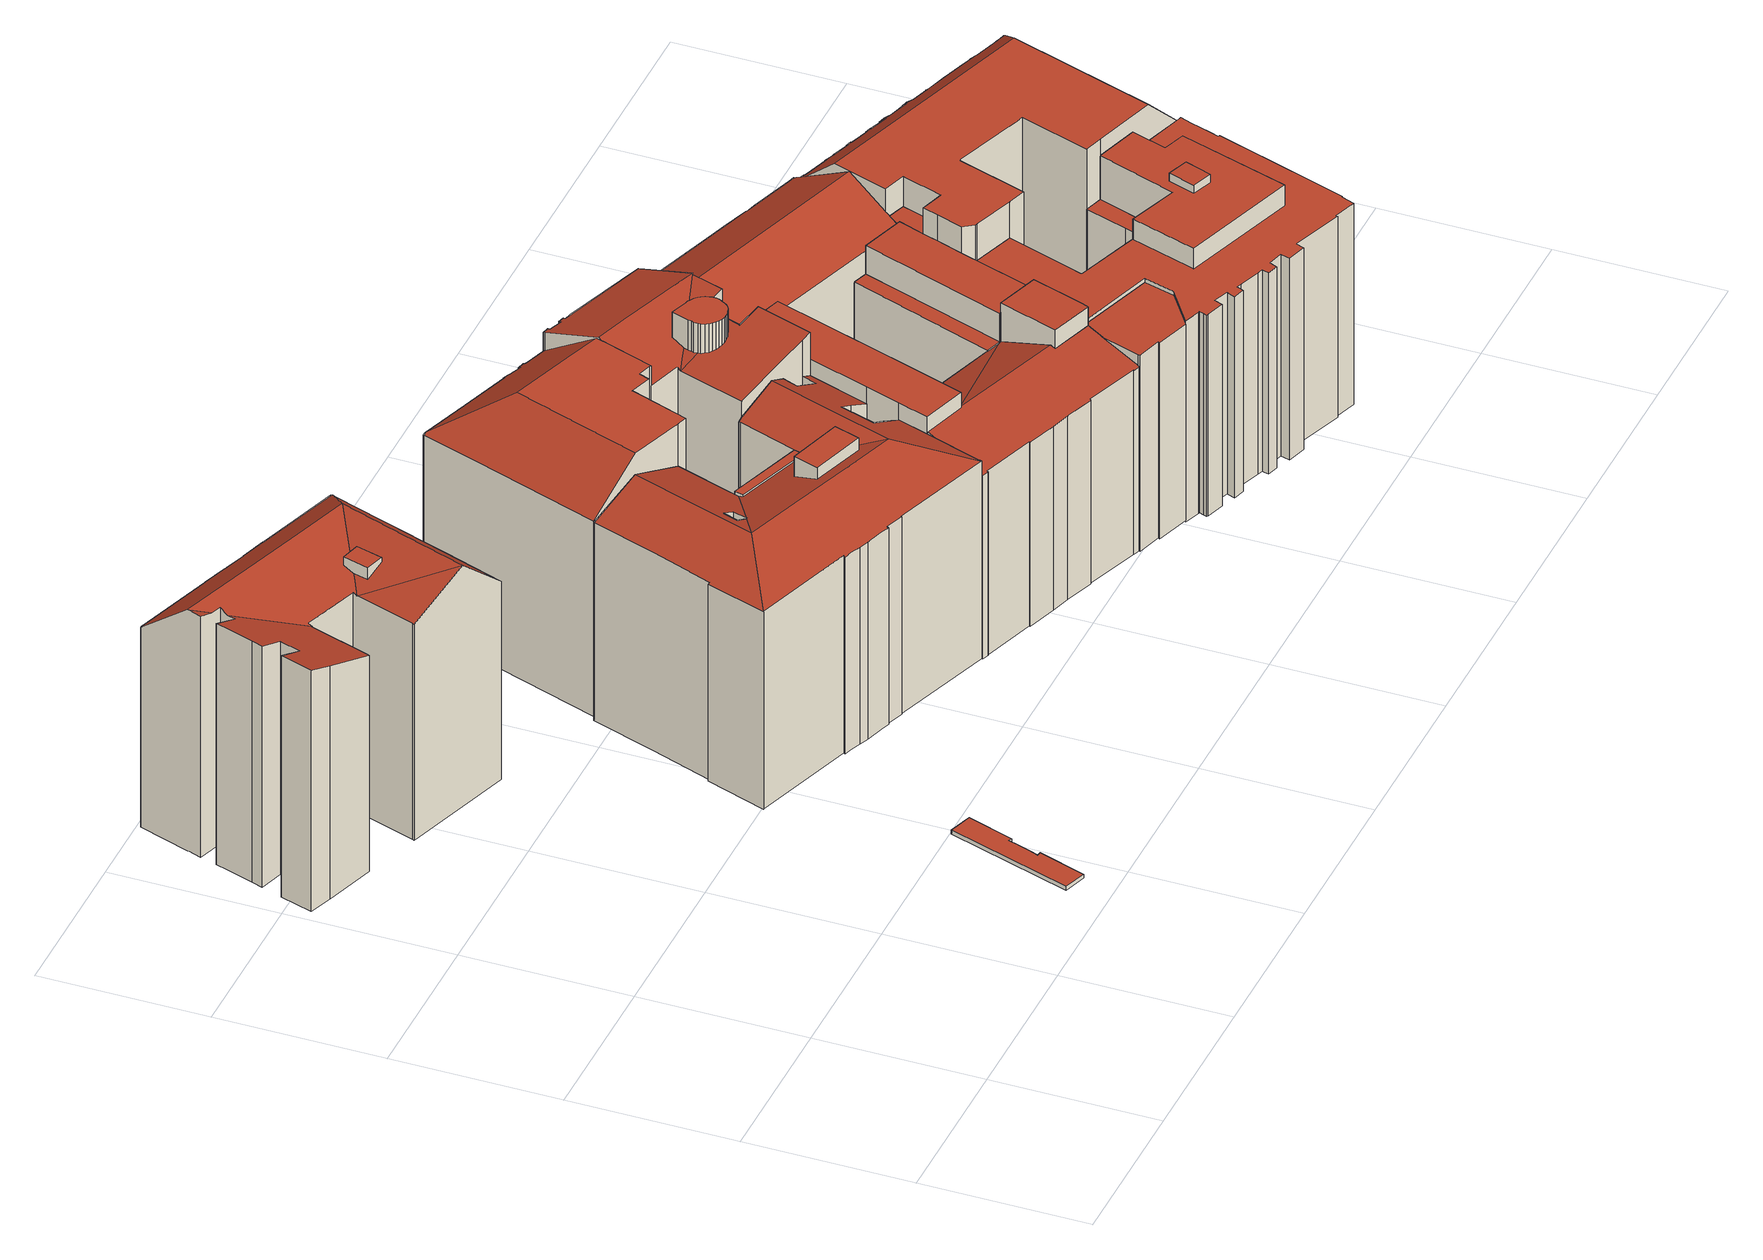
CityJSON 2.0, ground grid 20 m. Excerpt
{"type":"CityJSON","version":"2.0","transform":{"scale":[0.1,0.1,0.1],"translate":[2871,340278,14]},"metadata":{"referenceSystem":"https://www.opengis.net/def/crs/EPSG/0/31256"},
"CityObjects":{
"building1":{"type":"Building","attributes":{"Blattnummer":"105080","HoeheDach":"21","HoeheGrund":"15","NiedrigsteTraufeDesGebaeudes":"21","roofType":"FLACHDACH","measuredHeight":6.04},"geometry":[{"type":"Solid","lod":"2","boundaries":[[[[0,1,2,3]],[[4,5,0,3]],[[4,6,7,5]],[[8,9,7,6]],[[10,11,9,8]],[[12,13,11,10]],[[14,13,12,15]],[[16,17,14,15]],[[16,18,19,17]],[[19,18,2,1]],[[12,10,8,6,4,3,2,18,16,15]],[[5,7,9,11,13,14,17,19,1,0]]]],"semantics":{"surfaces":[{"type":"WallSurface"},{"type":"GroundSurface"},{"type":"RoofSurface","Dachneigung":"90.0","Dachorientierung":"-1.0","Flaeche":"44.06"}],"values":[[0,0,0,0,0,0,0,0,0,0,1,2]]}}]},
"building2":{"type":"Building","children":["building2-1","building2-2"]},
"building2-1":{"type":"BuildingPart","attributes":{"Blattnummer":"105080","HoeheDach":"46","HoeheGrund":"16","NiedrigsteTraufeDesGebaeudes":"46","roofType":"FLACHDACH","measuredHeight":30.21},"parents":["building2"],"geometry":[{"type":"Solid","lod":"2","boundaries":[[[[20,21,22,23]],[[24,25,26,27]],[[25,20,23,26]],[[24,21,20,25]],[[27,22,21,24]],[[26,23,22,27]]]],"semantics":{"surfaces":[{"type":"GroundSurface"},{"type":"RoofSurface","Dachneigung":"90.0","Dachorientierung":"-1.0","Flaeche":"8.15"},{"type":"WallSurface"}],"values":[[0,1,2,2,2,2]]}}]},
"building2-2":{"type":"BuildingPart","attributes":{"Blattnummer":"105080","HoeheDach":"47","HoeheGrund":"15","NiedrigsteTraufeDesGebaeudes":"41","roofType":"SATTELDACH","measuredHeight":31.42},"parents":["building2"],"geometry":[{"type":"Solid","lod":"2","boundaries":[[[[28,29,30]],[[31,32,33,34]],[[35,36,37,38]],[[36,39,40,37]],[[39,41,42,40]],[[41,43,44,42]],[[45,46,47,48]],[[46,49,50,47]],[[49,35,38,50]],[[51,52,53,54]],[[55,56,57,58]],[[56,59,60,57]],[[59,61,62,60]],[[61,63,64,62]],[[63,65,66,64]],[[65,67,68,66]],[[67,69,70,68]],[[69,71,72,70]],[[71,73,74,72]],[[73,75,76,74]],[[75,77,78,76]],[[33,32,79,80]],[[81,82,83,84]],[[82,85,86,83]],[[87,88,89,80,79,90,91,92,93,94,95,96,48,47,50,38,37,40,42,44,97,98,99,54,53,100,101,102,103,104,105,58,57,60,62,64,66,68,70,72,74,76,78,106,107,108,109,110],[111,112,84,83,86,113]],[[31,114,115,92,91,90,79,32]],[[116,117,118,119,120,115,114,121,122,123,124,125,126,127,28,30]],[[128,129,130,131,124,132,34,133]],[[96,95,94,119,118,134,45,48]],[[28,127,55,58,105,104,103,29]],[[92,115,120,119,94,93]],[[88,133,34,33,80,89]],[[87,110,109,130,129,128,133,88]],[[130,109,108,107,135,131]],[[86,85,123,122,111,113]],[[112,111,122,121,81,84]],[[135,107,106,78,77,136]],[[101,116,30,29,103,102]],[[117,116,101,100,53,52]],[[137,51,54,99,98,138]],[[139,138,98,97,44,43]],[[132,124,123,85,82,81,121,114,31,34]],[[125,124,131,135,136,77,75,73,71,69,67,65,63,61,59,56,55,127,126]],[[46,45,134,118,117,52,51,137,138,139,43,41,39,36,35,49]]]],"semantics":{"surfaces":[{"type":"RoofSurface","Dachneigung":"71.12","Dachorientierung":"108.43","Flaeche":"1.69"},{"type":"RoofSurface","Dachneigung":"67.41","Dachorientierung":"288.41","Flaeche":"33.45"},{"type":"WallSurface"},{"type":"GroundSurface"},{"type":"RoofSurface","Dachneigung":"69.78","Dachorientierung":"198.57","Flaeche":"148.25"},{"type":"RoofSurface","Dachneigung":"48.39","Dachorientierung":"109.29","Flaeche":"170.1"},{"type":"RoofSurface","Dachneigung":"67.71","Dachorientierung":"289.3","Flaeche":"66.22"},{"type":"RoofSurface","Dachneigung":"50.72","Dachorientierung":"18.57","Flaeche":"242.61"},{"type":"RoofSurface","Dachneigung":"71.12","Dachorientierung":"108.42","Flaeche":"109.3"}],"values":[[0,1,2,2,2,2,2,2,2,2,2,2,2,2,2,2,2,2,2,2,2,2,2,2,3,2,4,5,2,2,2,2,2,2,2,2,2,2,2,2,2,6,7,8]]}}]},
"building3":{"type":"Building","children":["building3-1","building3-2","building3-3","building3-4"]},
"building3-1":{"type":"BuildingPart","attributes":{"Blattnummer":"105080","HoeheDach":"44","HoeheGrund":"15","NiedrigsteTraufeDesGebaeudes":"44","roofType":"FLACHDACH","measuredHeight":29.08},"parents":["building3"],"geometry":[{"type":"Solid","lod":"2","boundaries":[[[[140,141,142,143]],[[144,145,146,147]],[[145,140,143,146]],[[144,141,140,145]],[[147,142,141,144]],[[146,143,142,147]]]],"semantics":{"surfaces":[{"type":"GroundSurface"},{"type":"RoofSurface","Dachneigung":"90.0","Dachorientierung":"-1.0","Flaeche":"22.28"},{"type":"WallSurface"}],"values":[[0,1,2,2,2,2]]}}]},
"building3-2":{"type":"BuildingPart","attributes":{"Blattnummer":"105080","HoeheDach":"40","HoeheGrund":"15","NiedrigsteTraufeDesGebaeudes":"40","roofType":"FLACHDACH","measuredHeight":25.13},"parents":["building3"],"geometry":[{"type":"Solid","lod":"2","boundaries":[[[[148,149,150,151]],[[152,153,154,155]],[[153,148,151,154]],[[152,149,148,153]],[[155,150,149,152]],[[154,151,150,155]]]],"semantics":{"surfaces":[{"type":"GroundSurface"},{"type":"RoofSurface","Dachneigung":"90.0","Dachorientierung":"-1.0","Flaeche":"6.96"},{"type":"WallSurface"}],"values":[[0,1,2,2,2,2]]}}]},
"building3-3":{"type":"BuildingPart","attributes":{"Blattnummer":"105080","HoeheDach":"41","HoeheGrund":"15","NiedrigsteTraufeDesGebaeudes":"41","roofType":"FLACHDACH","measuredHeight":25.76},"parents":["building3"],"geometry":[{"type":"Solid","lod":"2","boundaries":[[[[156,157,158,159]],[[160,161,162,163]],[[161,156,159,162]],[[160,157,156,161]],[[163,158,157,160]],[[162,159,158,163]]]],"semantics":{"surfaces":[{"type":"GroundSurface"},{"type":"RoofSurface","Dachneigung":"90.0","Dachorientierung":"-1.0","Flaeche":"10.73"},{"type":"WallSurface"}],"values":[[0,1,2,2,2,2]]}}]},
"building3-4":{"type":"BuildingPart","attributes":{"Blattnummer":"105080","HoeheDach":"43","HoeheGrund":"15","NiedrigsteTraufeDesGebaeudes":"40","roofType":"SATTELDACH","measuredHeight":28.45},"parents":["building3"],"geometry":[{"type":"Solid","lod":"2","boundaries":[[[[164,165,166,167]],[[165,168,169,166]],[[170,171,172,173]],[[174,175,176,177]],[[175,178,179,176]],[[180,181,182,183]],[[184,185,186,187]],[[185,188,189,186]],[[188,190,191,189]],[[192,193,194,195]],[[196,197,198,199]],[[161,200,201,202]],[[200,203,204,201]],[[203,205,206,204]],[[207,208,209,210]],[[208,211,212,209]],[[211,213,214,212]],[[213,215,216,214]],[[215,217,216]],[[217,218,219,216]],[[220,221,222,223]],[[221,224,225,222]],[[224,226,227,225]],[[226,228,229,227]],[[228,230,231,229]],[[230,232,233,231]],[[232,234,235,233]],[[236,237,160,238,239,240,241,242]],[[233,235,243,210,209,212,214,216,219,244,245,187,186,189,191,246,195,194,247,173,172,248,167,166,169,249,250,251,183,182,252,253,241,240,239,238,254,202,201,204,206,255,223,222,225,227,229,231],[256,199,198,257,258,259,260,261],[179,262,263,264,177,176]],[[170,265,193,192,266,190,188,185,184,267,268,269,270,271,272,273,171]],[[270,269,274,275,276,197,196,277,278,237,236,242,279,280,281,282,272,271]],[[253,252,182,181,283,279,242,241]],[[244,219,218,268,267,184,187,245]],[[261,260,284,278,277,196,199,256]],[[243,235,234,285,207,210]],[[220,223,255,206,205,286]],[[287,161,202,254,238,160]],[[274,284,260,259,258,275]],[[275,258,257,198,197,276]],[[191,190,266,192,195,246]],[[281,263,262,179,178,282]],[[280,174,177,264,263,281]],[[180,183,251,250,288,289]],[[194,193,265,170,173,247]],[[172,171,273,164,167,248]],[[290,288,250,249,169,168]],[[218,217,215,213,211,208,207,285,234,232,230,228,226,224,221,220,286,291,269,268]],[[284,274,269,291,286,205,203,200,161,287,160,237,278]],[[178,175,174,280,279,283,181,180,289,292,272,282]],[[272,292,289,288,290,168,165,164,273]]]],"semantics":{"surfaces":[{"type":"WallSurface"},{"type":"GroundSurface"},{"type":"RoofSurface","Dachneigung":"70.22","Dachorientierung":"198.66","Flaeche":"234.69"},{"type":"RoofSurface","Dachneigung":"70.22","Dachorientierung":"18.75","Flaeche":"100.83"},{"type":"RoofSurface","Dachneigung":"65.58","Dachorientierung":"108.6","Flaeche":"110.21"},{"type":"RoofSurface","Dachneigung":"65.55","Dachorientierung":"288.72","Flaeche":"75.02"},{"type":"RoofSurface","Dachneigung":"68.17","Dachorientierung":"108.87","Flaeche":"89.35"},{"type":"RoofSurface","Dachneigung":"68.18","Dachorientierung":"288.95","Flaeche":"146.65"}],"values":[[0,0,0,0,0,0,0,0,0,0,0,0,0,0,0,0,0,0,0,0,0,0,0,0,0,0,0,0,1,2,3,0,0,0,0,0,0,0,0,0,0,0,0,0,0,0,4,5,6,7]]}}]},
"building4":{"type":"Building","children":["building4-1","building4-2","building4-3"]},
"building4-1":{"type":"BuildingPart","attributes":{"Blattnummer":"105080","HoeheDach":"48","HoeheGrund":"15","NiedrigsteTraufeDesGebaeudes":"48","roofType":"FLACHDACH","measuredHeight":32.48},"parents":["building4"],"geometry":[{"type":"Solid","lod":"2","boundaries":[[[[293,294,295,296,297,298,299,300,301,302,303,304,305,306,307,308,309,310,311,312,313,314,315,316,317,318,319,320,321,322,323,324]],[[325,326,327,328,329,330,331,332,333,334,335,336,337,338,339,340,341,342,343,344,345,346,347,348,349,350,351,352,353,354,355,356]],[[354,293,324,355]],[[353,294,293,354]],[[352,295,294,353]],[[351,296,295,352]],[[350,297,296,351]],[[349,298,297,350]],[[348,299,298,349]],[[347,300,299,348]],[[346,301,300,347]],[[345,302,301,346]],[[344,303,302,345]],[[343,304,303,344]],[[342,305,304,343]],[[341,306,305,342]],[[340,307,306,341]],[[339,308,307,340]],[[338,309,308,339]],[[337,310,309,338]],[[336,311,310,337]],[[335,312,311,336]],[[334,313,312,335]],[[333,314,313,334]],[[332,315,314,333]],[[331,316,315,332]],[[330,317,316,331]],[[329,318,317,330]],[[328,319,318,329]],[[327,320,319,328]],[[326,321,320,327]],[[325,322,321,326]],[[356,323,322,325]],[[355,324,323,356]]]],"semantics":{"surfaces":[{"type":"GroundSurface"},{"type":"RoofSurface","Dachneigung":"90.0","Dachorientierung":"-1.0","Flaeche":"19.9"},{"type":"WallSurface"}],"values":[[0,1,2,2,2,2,2,2,2,2,2,2,2,2,2,2,2,2,2,2,2,2,2,2,2,2,2,2,2,2,2,2,2,2]]}}]},
"building4-2":{"type":"BuildingPart","attributes":{"Blattnummer":"105080","HoeheDach":"46","HoeheGrund":"15","NiedrigsteTraufeDesGebaeudes":"43","roofType":"SATTELDACH","measuredHeight":31.11},"parents":["building4"],"geometry":[{"type":"Solid","lod":"2","boundaries":[[[[357,358,359,360,361,362]],[[363,364,365,366]],[[364,367,368,365]],[[367,369,370,368]],[[369,371,372,370]],[[371,373,374,372]],[[373,375,376,374]],[[375,377,378,376]],[[377,379,380,378]],[[379,381,382,380]],[[381,383,384,382]],[[383,385,386,384]],[[385,387,388,386]],[[387,389,390,388]],[[391,392,393,394]],[[392,395,396,393]],[[395,397,398,396]],[[399,400,401,402]],[[400,403,404,401]],[[403,405,406,404]],[[405,407,408,406]],[[407,409,410,408]],[[409,411,412,410]],[[411,413,414,412]],[[359,358,415,416]],[[358,357,417,415]],[[357,362,418,417]],[[419,420,421,422]],[[423,424,425,426]],[[427,428,429,430]],[[428,431,432,429]],[[431,433,434,432]],[[433,435,436,434]],[[435,437,438,436]],[[437,439,440,438]],[[439,441,442,440]],[[441,443,444,442]],[[443,445,446,444]],[[445,447,448,446]],[[447,449,450,448]],[[451,426,425,452,394,393,396,398,453,454,455,456,457,458,459,402,401,404,406,408,410,412,414,460,461,462],[440,442,444,446,448,450,463,422,421,464,416,415,417,418,366,365,368,370,372,374,376,378,380,382,384,386,388,390,465,430,429,432,434,436,438]],[[361,466,456,455,454,467]],[[451,462,461,468,469,470,423,426]],[[450,449,471,419,422,463]],[[464,421,420,360,359,416]],[[468,461,460,414,413,472]],[[398,397,473,467,454,453]],[[452,425,424,474,391,394]],[[475,427,430,465,390,389]],[[366,418,362,363]],[[456,466,476,477,458,457]],[[478,399,402,459,458,477]],[[469,468,472,413,411,409,407,405,403,400,399,478,479]],[[397,395,392,391,474,424,423,470,471,449,447,445,443,441,439,437,435,433,431,428,427,475,389,387,385,383,381,379,377,375,373,371,369,367,364,363,362,361,467,473]],[[466,361,360,420,419,471,470,469,479,478,477,476]]]],"semantics":{"surfaces":[{"type":"RoofSurface","Dachneigung":"75.02","Dachorientierung":"289.21","Flaeche":"2.67"},{"type":"WallSurface"},{"type":"GroundSurface"},{"type":"RoofSurface","Dachneigung":"69.16","Dachorientierung":"18.87","Flaeche":"121.46"},{"type":"RoofSurface","Dachneigung":"75.06","Dachorientierung":"288.68","Flaeche":"104.26"},{"type":"RoofSurface","Dachneigung":"69.16","Dachorientierung":"198.85","Flaeche":"76.84"}],"values":[[0,1,1,1,1,1,1,1,1,1,1,1,1,1,1,1,1,1,1,1,1,1,1,1,1,1,1,1,1,1,1,1,1,1,1,1,1,1,1,1,2,1,1,1,1,1,1,1,1,1,1,1,3,4,5]]}}]},
"building4-3":{"type":"BuildingPart","attributes":{"Blattnummer":"105080","HoeheDach":"46","HoeheGrund":"15","NiedrigsteTraufeDesGebaeudes":"41","roofType":"FLACHDACH","measuredHeight":30.57},"parents":["building4"],"geometry":[{"type":"Solid","lod":"2","boundaries":[[[[480,481,482,483]],[[481,484,485,482]],[[484,486,487,485]],[[486,488,489,487]],[[488,490,491,489]],[[490,492,493,491]],[[492,494,495,493]],[[494,496,497,495]],[[496,498,499,497]],[[498,500,501,499]],[[502,503,504,505]],[[503,506,507,504]],[[506,508,509,507]],[[508,510,511,509]],[[505,504,507,509,511,512,513,514,515,516,517,518,519,520,483,482,485,487,489,491,493,495,497,499,501,521]],[[522,523,510,508,506,503,502,524,525,526,527,528,529]],[[530,480,483,520,519,518,531,532]],[[521,501,500,524,502,505]],[[512,511,510,523,522,513]],[[522,529,514,513]],[[514,529,528,533,516,515]],[[534,531,518,517,516,533]],[[525,524,500,498,496,494,492,490,488,486,484,481,480,530,532,526]],[[527,526,532,531,534,533,528]]]],"semantics":{"surfaces":[{"type":"WallSurface"},{"type":"GroundSurface"},{"type":"RoofSurface","Dachneigung":"90.0","Dachorientierung":"-1.0","Flaeche":"174.92"},{"type":"RoofSurface","Dachneigung":"55.43","Dachorientierung":"18.52","Flaeche":"142.02"},{"type":"RoofSurface","Dachneigung":"52.61","Dachorientierung":"289.16","Flaeche":"171.65"}],"values":[[0,0,0,0,0,0,0,0,0,0,0,0,0,0,1,2,0,0,0,0,0,0,3,4]]}}]},
"building5":{"type":"Building","children":["building5-1","building5-2","building5-3","building5-4","building5-5","building5-6","building5-7","building5-8","building5-9","building5-10","building5-11","building5-12","building5-13","building5-14"]},
"building5-1":{"type":"BuildingPart","attributes":{"Blattnummer":"105080","HoeheDach":"44","HoeheGrund":"15","NiedrigsteTraufeDesGebaeudes":"44","roofType":"FLACHDACH","measuredHeight":29.44},"parents":["building5"],"geometry":[{"type":"Solid","lod":"2","boundaries":[[[[535,536,537,538]],[[539,540,541,542]],[[540,535,538,541]],[[539,536,535,540]],[[542,537,536,539]],[[541,538,537,542]]]],"semantics":{"surfaces":[{"type":"GroundSurface"},{"type":"RoofSurface","Dachneigung":"90.0","Dachorientierung":"-1.0","Flaeche":"9.18"},{"type":"WallSurface"}],"values":[[0,1,2,2,2,2]]}}]},
"building5-2":{"type":"BuildingPart","attributes":{"Blattnummer":"105080","HoeheDach":"30","HoeheGrund":"15","NiedrigsteTraufeDesGebaeudes":"30","roofType":"FLACHDACH","measuredHeight":15.28},"parents":["building5"],"geometry":[{"type":"Solid","lod":"2","boundaries":[[[[543,544,545,546]],[[547,548,549,550]],[[548,543,546,549]],[[547,544,543,548]],[[550,545,544,547]],[[549,546,545,550]]]],"semantics":{"surfaces":[{"type":"GroundSurface"},{"type":"RoofSurface","Dachneigung":"90.0","Dachorientierung":"-1.0","Flaeche":"23.7"},{"type":"WallSurface"}],"values":[[0,1,2,2,2,2]]}}]},
"building5-3":{"type":"BuildingPart","attributes":{"Blattnummer":"105080","HoeheDach":"38","HoeheGrund":"15","NiedrigsteTraufeDesGebaeudes":"38","roofType":"FLACHDACH","measuredHeight":23.48},"parents":["building5"],"geometry":[{"type":"Solid","lod":"2","boundaries":[[[[551,552,553,554]],[[555,556,557,558]],[[556,551,554,557]],[[555,552,551,556]],[[558,553,552,555]],[[557,554,553,558]]]],"semantics":{"surfaces":[{"type":"GroundSurface"},{"type":"RoofSurface","Dachneigung":"90.0","Dachorientierung":"-1.0","Flaeche":"36.5"},{"type":"WallSurface"}],"values":[[0,1,2,2,2,2]]}}]},
"building5-4":{"type":"BuildingPart","attributes":{"Blattnummer":"105080","HoeheDach":"38","HoeheGrund":"15","NiedrigsteTraufeDesGebaeudes":"38","roofType":"FLACHDACH","measuredHeight":23.36},"parents":["building5"],"geometry":[{"type":"Solid","lod":"2","boundaries":[[[[559,560,561,562]],[[563,564,565,566]],[[564,559,562,565]],[[563,560,559,564]],[[566,561,560,563]],[[565,562,561,566]]]],"semantics":{"surfaces":[{"type":"GroundSurface"},{"type":"RoofSurface","Dachneigung":"90.0","Dachorientierung":"-1.0","Flaeche":"37.66"},{"type":"WallSurface"}],"values":[[0,1,2,2,2,2]]}}]},
"building5-5":{"type":"BuildingPart","attributes":{"Blattnummer":"105080","HoeheDach":"37","HoeheGrund":"15","NiedrigsteTraufeDesGebaeudes":"37","roofType":"FLACHDACH","measuredHeight":22.67},"parents":["building5"],"geometry":[{"type":"Solid","lod":"2","boundaries":[[[[567,568,569,570,571,572,573,574,575,576,577,578,579]],[[580,581,582,583,584,585,586,587,588,589,590,591,592]],[[590,567,579,591]],[[589,568,567,590]],[[588,569,568,589]],[[587,570,569,588]],[[586,571,570,587]],[[585,572,571,586]],[[584,573,572,585]],[[583,574,573,584]],[[582,575,574,583]],[[581,576,575,582]],[[580,577,576,581]],[[592,578,577,580]],[[591,579,578,592]]]],"semantics":{"surfaces":[{"type":"GroundSurface"},{"type":"RoofSurface","Dachneigung":"90.0","Dachorientierung":"-1.0","Flaeche":"67.89"},{"type":"WallSurface"}],"values":[[0,1,2,2,2,2,2,2,2,2,2,2,2,2,2]]}}]},
"building5-6":{"type":"BuildingPart","attributes":{"Blattnummer":"105080","HoeheDach":"40","HoeheGrund":"15","NiedrigsteTraufeDesGebaeudes":"40","roofType":"FLACHDACH","measuredHeight":25.46},"parents":["building5"],"geometry":[{"type":"Solid","lod":"2","boundaries":[[[[593,594,595,596,597,598,599,600,601]],[[602,603,604,605,606,607,608,609,610]],[[608,593,601,609]],[[607,594,593,608]],[[606,595,594,607]],[[605,596,595,606]],[[604,597,596,605]],[[603,598,597,604]],[[602,599,598,603]],[[610,600,599,602]],[[609,601,600,610]]]],"semantics":{"surfaces":[{"type":"GroundSurface"},{"type":"RoofSurface","Dachneigung":"90.0","Dachorientierung":"-1.0","Flaeche":"78.64"},{"type":"WallSurface"}],"values":[[0,1,2,2,2,2,2,2,2,2,2]]}}]},
"building5-7":{"type":"BuildingPart","attributes":{"Blattnummer":"105080","HoeheDach":"42","HoeheGrund":"15","NiedrigsteTraufeDesGebaeudes":"42","roofType":"FLACHDACH","measuredHeight":27.22},"parents":["building5"],"geometry":[{"type":"Solid","lod":"2","boundaries":[[[[611,612,613,614,615,616,617,618]],[[619,620,621,622,623,624,625,626]],[[624,611,618,625]],[[623,612,611,624]],[[622,613,612,623]],[[621,614,613,622]],[[620,615,614,621]],[[619,616,615,620]],[[626,617,616,619]],[[625,618,617,626]]]],"semantics":{"surfaces":[{"type":"GroundSurface"},{"type":"RoofSurface","Dachneigung":"90.0","Dachorientierung":"-1.0","Flaeche":"103.73"},{"type":"WallSurface"}],"values":[[0,1,2,2,2,2,2,2,2,2]]}}]},
"building5-8":{"type":"BuildingPart","attributes":{"Blattnummer":"105080","HoeheDach":"43","HoeheGrund":"15","NiedrigsteTraufeDesGebaeudes":"43","roofType":"FLACHDACH","measuredHeight":27.88},"parents":["building5"],"geometry":[{"type":"Solid","lod":"2","boundaries":[[[[627,628,629,630,631,632,633,634,635]],[[636,637,638,639,640,641,642,643,644]],[[642,627,635,643]],[[641,628,627,642]],[[640,629,628,641]],[[639,630,629,640]],[[638,631,630,639]],[[637,632,631,638]],[[636,633,632,637]],[[644,634,633,636]],[[643,635,634,644]]]],"semantics":{"surfaces":[{"type":"GroundSurface"},{"type":"RoofSurface","Dachneigung":"90.0","Dachorientierung":"-1.0","Flaeche":"144.02"},{"type":"WallSurface"}],"values":[[0,1,2,2,2,2,2,2,2,2,2]]}}]},
"building5-9":{"type":"BuildingPart","attributes":{"Blattnummer":"105080","HoeheDach":"21","HoeheGrund":"15","NiedrigsteTraufeDesGebaeudes":"21","roofType":"FLACHDACH","measuredHeight":6.01},"parents":["building5"],"geometry":[{"type":"Solid","lod":"2","boundaries":[[[[560,645,646,561]],[[647,648,649,650]],[[648,560,561,649]],[[647,645,560,648]],[[650,646,645,647]],[[649,561,646,650]]]],"semantics":{"surfaces":[{"type":"GroundSurface"},{"type":"RoofSurface","Dachneigung":"90.0","Dachorientierung":"-1.0","Flaeche":"193.02"},{"type":"WallSurface"}],"values":[[0,1,2,2,2,2]]}}]},
"building5-10":{"type":"BuildingPart","attributes":{"Blattnummer":"105080","HoeheDach":"43","HoeheGrund":"14","NiedrigsteTraufeDesGebaeudes":"43","roofType":"FLACHDACH","measuredHeight":28.64},"parents":["building5"],"geometry":[{"type":"Solid","lod":"2","boundaries":[[[[651,652,653,654,655,656,657,658],[659,660,661,662]],[[663,664,665,666,667,668,669,670],[671,672,673,674]],[[668,651,658,669]],[[667,652,651,668]],[[666,653,652,667]],[[665,654,653,666]],[[664,655,654,665]],[[663,656,655,664]],[[670,657,656,663]],[[669,658,657,670]],[[672,659,662,673]],[[671,660,659,672]],[[674,661,660,671]],[[673,662,661,674]]]],"semantics":{"surfaces":[{"type":"GroundSurface"},{"type":"RoofSurface","Dachneigung":"90.0","Dachorientierung":"-1.0","Flaeche":"186.34"},{"type":"WallSurface"}],"values":[[0,1,2,2,2,2,2,2,2,2,2,2,2,2]]}}]},
"building5-11":{"type":"BuildingPart","attributes":{"Blattnummer":"105080","HoeheDach":"41","HoeheGrund":"15","NiedrigsteTraufeDesGebaeudes":"38","roofType":"PULTDACH","measuredHeight":26.11},"parents":["building5"],"geometry":[{"type":"Solid","lod":"2","boundaries":[[[[675,676,677,678,679,680,681,682,683,684,685,686,687,688,689,690,691,692,693,694,695,696,697,698]],[[699,700,694,693]],[[701,702,566,565,694,700]],[[697,696,703,704]],[[696,695,705,703]],[[692,691,706,707]],[[691,690,708,706]],[[690,689,709,708]],[[689,688,710,709]],[[688,687,711,710]],[[687,686,712,711]],[[686,685,712]],[[685,684,713,712]],[[684,683,714,713]],[[683,682,715,714]],[[682,681,716,715]],[[681,680,717,716]],[[680,679,718,717]],[[679,678,719,718]],[[678,677,720,719]],[[677,676,721,720]],[[676,675,722,721]],[[675,698,723,722]],[[698,697,704,723]],[[702,701,700,699,613,724,614,646,561,562,565,566]],[[709,710,711,712,713,714,715,716,717,718,719,720,721,722,723,704,703,705,725,562,561,646,614,724,613,726,707,706,708]],[[694,565,562,725,705,695]],[[726,613,699,693,692,707]]]],"semantics":{"surfaces":[{"type":"RoofSurface","Dachneigung":"74.13","Dachorientierung":"198.61","Flaeche":"200.96"},{"type":"RoofSurface","Dachneigung":"67.79","Dachorientierung":"18.61","Flaeche":"53.33"},{"type":"RoofSurface","Dachneigung":"67.36","Dachorientierung":"18.05","Flaeche":"51.37"},{"type":"WallSurface"},{"type":"GroundSurface"}],"values":[[0,1,2,3,3,3,3,3,3,3,3,3,3,3,3,3,3,3,3,3,3,3,3,3,3,4,3,3]]}}]},
"building5-12":{"type":"BuildingPart","attributes":{"Blattnummer":"105080","HoeheDach":"45","HoeheGrund":"15","NiedrigsteTraufeDesGebaeudes":"41","roofType":"SATTELDACH","measuredHeight":30.53},"parents":["building5"],"geometry":[{"type":"Solid","lod":"2","boundaries":[[[[727,728,729,730,731,732,733,734,735,736]],[[735,734,737,738]],[[731,730,616,739]],[[740,741,742,743]],[[744,745,746,747]],[[748,749,750,751]],[[749,752,753,750]],[[752,754,755,753]],[[754,756,757,755]],[[756,758,759,757]],[[758,760,761,759]],[[760,762,763,761]],[[741,764,747,742]],[[560,645,615,616,730,729,728,727,736,735,738,559]],[[761,763,765,739,616,615,645,560,559,738,737,766,743,742,747,746,767,768,751,750,753,755,757,759]],[[769,748,751,768,767,746,745,770]],[[764,744,747]],[[739,765,763,762,732,731]],[[733,740,743,766,737,734]],[[762,760,758,756,754,752,749,748,769,770,745,744,764,741,740,733,732]]]],"semantics":{"surfaces":[{"type":"RoofSurface","Dachneigung":"60.16","Dachorientierung":"197.97","Flaeche":"205.22"},{"type":"WallSurface"},{"type":"GroundSurface"},{"type":"RoofSurface","Dachneigung":"60.16","Dachorientierung":"17.97","Flaeche":"224.78"}],"values":[[0,1,1,1,1,1,1,1,1,1,1,1,1,1,2,1,1,1,1,3]]}}]},
"building5-13":{"type":"BuildingPart","attributes":{"Blattnummer":"105080","HoeheDach":"41","HoeheGrund":"14","NiedrigsteTraufeDesGebaeudes":"41","roofType":"FLACHDACH","measuredHeight":26.2},"parents":["building5"],"geometry":[{"type":"Solid","lod":"2","boundaries":[[[[771,772,773,774,775,776,777,778,779,780,781,782,783,784,785,786,787,788,789,790,791,792,793,794,795,796,797,798,799,800,801,802,803,804,805,806,807,808,809,810,811,812,813,814,815,816,817,818,819,820]],[[821,822,823,824,825,826,827,828,829,830,831,832,833,834,835,836,837,838,839,840,841,842,843,844,845,846,847,848,849,850,851,852,853,854,855,856,857,858,859,860,861,862,863,864,865,866,867,868,869,870]],[[868,771,820,869]],[[867,772,771,868]],[[866,773,772,867]],[[865,774,773,866]],[[864,775,774,865]],[[863,776,775,864]],[[862,777,776,863]],[[861,778,777,862]],[[860,779,778,861]],[[859,780,779,860]],[[858,781,780,859]],[[857,782,781,858]],[[856,783,782,857]],[[855,784,783,856]],[[854,785,784,855]],[[853,786,785,854]],[[852,787,786,853]],[[851,788,787,852]],[[850,789,788,851]],[[849,790,789,850]],[[848,791,790,849]],[[847,792,791,848]],[[846,793,792,847]],[[845,794,793,846]],[[844,795,794,845]],[[843,796,795,844]],[[842,797,796,843]],[[841,798,797,842]],[[840,799,798,841]],[[839,800,799,840]],[[838,801,800,839]],[[837,802,801,838]],[[836,803,802,837]],[[835,804,803,836]],[[834,805,804,835]],[[833,806,805,834]],[[832,807,806,833]],[[831,808,807,832]],[[830,809,808,831]],[[829,810,809,830]],[[828,811,810,829]],[[827,812,811,828]],[[826,813,812,827]],[[825,814,813,826]],[[824,815,814,825]],[[823,816,815,824]],[[822,817,816,823]],[[821,818,817,822]],[[870,819,818,821]],[[869,820,819,870]]]],"semantics":{"surfaces":[{"type":"GroundSurface"},{"type":"RoofSurface","Dachneigung":"90.0","Dachorientierung":"-1.0","Flaeche":"420.0"},{"type":"WallSurface"}],"values":[[0,1,2,2,2,2,2,2,2,2,2,2,2,2,2,2,2,2,2,2,2,2,2,2,2,2,2,2,2,2,2,2,2,2,2,2,2,2,2,2,2,2,2,2,2,2,2,2,2,2,2,2]]}}]},
"building5-14":{"type":"BuildingPart","attributes":{"Blattnummer":"105080","HoeheDach":"43","HoeheGrund":"15","NiedrigsteTraufeDesGebaeudes":"43","roofType":"FLACHDACH","measuredHeight":28.36},"parents":["building5"],"geometry":[{"type":"Solid","lod":"2","boundaries":[[[[871,872,873,874,875]],[[876,877,878,879,880]],[[878,871,875,879]],[[877,872,871,878]],[[876,873,872,877]],[[880,874,873,876]],[[879,875,874,880]]]],"semantics":{"surfaces":[{"type":"GroundSurface"},{"type":"RoofSurface","Dachneigung":"90.0","Dachorientierung":"-1.0","Flaeche":"40.32"},{"type":"WallSurface"}],"values":[[0,1,2,2,2,2,2]]}}]},
"building6":{"type":"Building","children":["building6-1","building6-2"]},
"building6-1":{"type":"BuildingPart","attributes":{"Blattnummer":"105080","HoeheDach":"41","HoeheGrund":"15","NiedrigsteTraufeDesGebaeudes":"41","roofType":"FLACHDACH","measuredHeight":26.6},"parents":["building6"],"geometry":[{"type":"Solid","lod":"2","boundaries":[[[[881,882,883,884,885]],[[886,887,888,889,890]],[[888,881,885,889]],[[887,882,881,888]],[[886,883,882,887]],[[890,884,883,886]],[[889,885,884,890]]]],"semantics":{"surfaces":[{"type":"GroundSurface"},{"type":"RoofSurface","Dachneigung":"90.0","Dachorientierung":"-1.0","Flaeche":"14.84"},{"type":"WallSurface"}],"values":[[0,1,2,2,2,2,2]]}}]},
"building6-2":{"type":"BuildingPart","attributes":{"Blattnummer":"105080","HoeheDach":"45","HoeheGrund":"14","NiedrigsteTraufeDesGebaeudes":"40","roofType":"FLACHDACH","measuredHeight":30.74},"parents":["building6"],"geometry":[{"type":"Solid","lod":"2","boundaries":[[[[891,892,893,894]],[[892,895,896,893]],[[895,897,898,896]],[[899,900,901,902]],[[900,903,904,901]],[[903,905,906,904]],[[905,907,908,906]],[[907,891,894,908]],[[909,910,911,912]],[[913,914,915,916]],[[914,917,918,915]],[[917,919,920,918]],[[919,921,922,920]],[[921,923,924,922]],[[923,925,926,924]],[[925,927,928,926]],[[927,929,930,928]],[[929,931,932,930]],[[931,933,934,932]],[[933,935,936,934]],[[935,937,938,936]],[[937,939,940,938]],[[939,941,942,940]],[[941,943,944,942]],[[943,945,946,944]],[[945,947,948,946]],[[947,949,950,948]],[[949,951,952,950]],[[951,953,954,952]],[[953,955,956,954]],[[955,957,958,956]],[[957,959,960,958]],[[959,961,962,960]],[[961,963,964,962]],[[963,965,966,964]],[[965,967,968,966]],[[967,969,970,968]],[[969,971,972,970]],[[971,973,974,972]],[[973,975,976,974]],[[975,977,978,976]],[[979,980,981,982]],[[983,984,985,986]],[[987,983,986,652]],[[988,989,990,991]],[[989,992,993,990]],[[992,994,995,993]],[[994,996,997,995]],[[980,998,999,981]],[[998,1000,1001,999]],[[1000,1002,1003,1001]],[[1002,1004,1005,1003]],[[1006,1007,1008,1009]],[[1007,1010,1011,1008]],[[905,903,900,899,1012,1013,984,983,987,1014,1015,1016,1017,1018,910,909,1019,897,895,892,891,907]],[[1011,1020,991,990,993,995,997,1021,653,652,986,985,1022,1023,902,901,904,906,908,894,893,896,898,1024,912,911,1025,916,915,918,920,922,924,926,928,930,932,934,936,938,940,942,944,946,948,950,952,954,956,958,960,962,964,966,968,970,972,974,976,978,1026,1027,1028,982,981,999,1001,1003,1005,1029,1009,1008]],[[1030,1031,979,982,1028,1027,1026,978,977,1032]],[[1022,985,984,1013,1012,899,902,1023]],[[1021,997,996,1015,1014,987,652,653]],[[1006,1009,1029,1005,1004,1033]],[[1020,1011,1010,1034,988,991]],[[1018,913,916,1025,911,910]],[[1019,909,912,1024,898,897]],[[994,992,989,988,1034,1010,1007,1006,1033,1017,1016,1015,996]],[[1033,1004,1002,1000,998,980,979,1031,1030,1032,977,975,973,971,969,967,965,963,961,959,957,955,953,951,949,947,945,943,941,939,937,935,933,931,929,927,925,923,921,919,917,914,913,1018,1017]]]],"semantics":{"surfaces":[{"type":"WallSurface"},{"type":"RoofSurface","Dachneigung":"90.0","Dachorientierung":"-1.0","Flaeche":"442.94"},{"type":"GroundSurface"},{"type":"RoofSurface","Dachneigung":"44.56","Dachorientierung":"108.35","Flaeche":"161.94"},{"type":"RoofSurface","Dachneigung":"47.83","Dachorientierung":"18.37","Flaeche":"225.92"}],"values":[[0,0,0,0,0,0,0,0,0,0,0,0,0,0,0,0,0,0,0,0,0,0,0,0,0,0,0,0,0,0,0,0,0,0,0,0,0,0,0,0,0,0,0,0,0,0,0,0,0,0,0,0,0,0,1,2,0,0,0,0,0,0,0,3,4]]}}]}
},
"vertices":[
[294,8,70],[267,17,70],[267,17,65],[294,8,65],[313,65,65],[313,65,70],[308,66,65],[308,66,70],[312,76,65],[312,76,70],[318,93,65],[318,93,70],[321,104,65],[321,104,70],[325,102,70],[325,102,65],[344,158,65],[344,158,70],[316,167,65],[316,167,70],
[229,778,16],[206,785,16],[215,816,16],[238,810,16],[206,785,318],[229,778,318],[238,810,318],[215,816,318],
[54,927,328],[48,911,328],[66,905,322],[185,788,295],[161,716,295],[160,714,295],[235,689,328],[1,767,328],[14,806,328],[14,806,14],[1,767,14],[43,797,317],[43,797,14],[51,822,317],[51,822,14],[22,831,328],[22,831,14],[92,739,295],[91,737,295],[91,737,14],[92,739,14],[30,757,317],[30,757,14],[42,891,328],[71,881,317],[71,881,14],[42,891,14],[75,990,274],[77,990,274],[77,990,14],[75,990,14],[178,957,273],[178,957,14],[178,958,272],[178,958,14],[207,948,272],[207,948,14],[206,947,273],[206,947,14],[210,946,273],[210,946,14],[232,938,273],[232,938,14],[236,937,273],[236,937,14],[236,938,272],[236,938,14],[266,928,273],[266,928,14],[265,927,274],[265,927,14],[161,716,14],[160,714,14],[206,785,304],[229,778,314],[229,778,14],[206,785,14],[238,810,313],[238,810,14],[321,743,14],[295,669,14],[235,689,14],[185,788,14],[185,789,14],[187,794,14],[119,817,14],[118,817,14],[117,812,14],[116,812,14],[26,842,14],[27,845,14],[37,875,14],[74,891,14],[78,901,14],[66,905,14],[48,911,14],[54,927,14],[54,928,14],[313,911,14],[369,892,14],[369,890,14],[371,887,14],[350,828,14],[215,816,14],[211,803,14],[228,813,14],[185,789,295],[187,794,297],[78,901,322],[74,891,317],[117,812,295],[118,817,297],[119,817,297],[211,803,303],[215,816,308],[228,813,308],[291,848,328],[213,874,328],[145,897,328],[54,928,328],[321,743,272],[350,828,272],[371,887,272],[369,890,275],[261,763,328],[295,669,272],[116,812,295],[369,892,274],[313,911,274],[37,875,328],[27,845,328],[26,842,328],
[580,451,10],[646,431,10],[636,400,10],[570,421,10],[646,431,301],[580,451,301],[570,421,301],[636,400,301],
[691,405,10],[704,447,10],[719,442,10],[706,400,10],[704,447,261],[691,405,261],[706,400,261],[719,442,261],
[633,472,11],[630,461,11],[538,492,11],[541,503,11],[630,461,268],[633,472,268],[541,503,268],[538,492,268],
[356,396,265],[381,469,264],[381,469,8],[356,396,8],[384,468,265],[384,468,8],[480,353,264],[481,355,265],[481,355,8],[480,353,8],[490,484,281],[475,489,288],[475,489,8],[490,484,8],[469,471,288],[469,471,8],[566,577,264],[541,503,264],[541,503,8],[566,577,8],[568,325,265],[568,324,265],[568,324,8],[568,325,8],[546,332,265],[546,332,8],[546,330,264],[546,330,8],[513,341,264],[502,345,264],[502,345,8],[513,341,8],[580,451,276],[570,421,287],[570,421,8],[580,451,8],[658,543,268],[658,543,8],[633,472,8],[658,545,268],[658,545,8],[664,544,271],[664,544,8],[691,405,283],[706,400,276],[706,400,8],[691,405,8],[729,392,264],[729,392,8],[717,355,264],[717,355,8],[693,286,264],[693,286,8],[693,286,265],[692,283,265],[692,283,8],[727,522,284],[720,504,284],[720,504,8],[727,522,8],[750,494,270],[750,494,8],[756,512,270],[756,512,8],[768,508,264],[768,508,8],[743,434,264],[743,434,8],[719,442,276],[719,442,8],[704,447,283],[704,447,8],[622,464,266],[627,462,266],[630,461,8],[627,462,8],[622,464,8],[538,492,8],[538,492,266],[703,443,8],[691,283,8],[574,323,8],[535,334,8],[490,350,8],[357,396,8],[410,543,8],[437,621,8],[500,599,8],[540,499,8],[540,498,8],[632,467,8],[709,528,8],[614,441,8],[603,410,8],[636,400,8],[642,419,8],[646,431,8],[637,433,8],[483,466,8],[484,466,8],[485,467,8],[490,350,264],[535,334,264],[574,323,265],[691,283,265],[658,375,292],[598,395,292],[515,424,292],[447,446,293],[357,396,265],[642,419,279],[636,400,287],[603,410,287],[614,441,275],[637,433,275],[540,498,264],[485,467,281],[484,466,282],[483,466,282],[540,499,264],[646,431,279],[703,443,283],[709,528,292],[632,467,268],[437,621,266],[500,599,292],[410,543,266],[683,450,292],[473,521,292],
[751,640,12],[754,638,12],[758,636,12],[761,633,12],[763,630,12],[765,626,12],[766,623,12],[767,619,12],[767,614,12],[766,610,12],[764,607,12],[762,603,12],[760,600,12],[757,597,12],[753,595,12],[749,594,12],[746,593,12],[742,593,12],[738,593,12],[734,594,12],[730,596,12],[727,598,12],[724,601,12],[721,604,12],[720,608,12],[718,612,12],[718,615,12],[718,620,12],[719,623,12],[720,627,12],[727,648,12],[747,641,12],[720,627,337],[719,623,337],[718,620,337],[718,615,337],[718,612,337],[720,608,337],[721,604,337],[724,601,337],[727,598,337],[730,596,337],[734,594,337],[738,593,337],[742,593,337],[746,593,337],[749,594,337],[753,595,337],[757,597,337],[760,600,337],[762,603,337],[764,607,337],[766,610,337],[767,614,337],[767,619,337],[766,623,337],[765,626,337],[763,630,337],[761,633,337],[758,636,337],[754,638,337],[751,640,337],[747,641,337],[727,648,337],
[718,620,298],[719,623,298],[720,627,298],[722,633,298],[691,624,291],[718,615,299],[718,612,299],[720,608,300],[720,608,9],[718,612,9],[721,604,301],[721,604,9],[724,601,301],[724,601,9],[727,598,302],[727,598,9],[730,596,303],[730,596,9],[734,594,304],[734,594,9],[738,593,306],[738,593,9],[742,593,307],[742,593,9],[746,593,308],[746,593,9],[749,594,308],[749,594,9],[753,595,309],[753,595,9],[757,597,310],[757,597,9],[760,600,311],[760,600,9],[763,586,313],[791,576,320],[791,576,9],[763,586,9],[768,508,320],[768,508,9],[756,512,317],[756,512,9],[700,782,292],[701,784,291],[701,784,9],[700,782,9],[709,782,291],[709,782,9],[708,779,292],[708,779,9],[724,773,292],[724,773,9],[725,776,291],[725,776,9],[733,774,291],[733,774,9],[732,771,292],[732,771,9],[719,623,9],[720,627,9],[718,620,9],[718,615,9],[747,641,304],[727,648,304],[727,648,9],[747,641,9],[806,623,320],[780,632,313],[780,632,9],[806,623,9],[762,603,311],[764,607,311],[764,607,9],[762,603,9],[766,610,311],[766,610,9],[767,614,311],[767,614,9],[767,619,311],[767,619,9],[766,623,310],[766,623,9],[765,626,310],[765,626,9],[763,630,309],[763,630,9],[761,633,308],[761,633,9],[758,636,307],[758,636,9],[754,638,306],[754,638,9],[751,640,305],[751,640,9],[819,662,9],[767,598,9],[727,522,9],[664,544,9],[691,624,9],[693,628,9],[692,629,9],[652,642,9],[676,711,9],[740,769,9],[843,733,9],[820,662,9],[748,641,9],[722,633,9],[760,601,9],[693,628,293],[664,544,291],[843,733,292],[820,662,321],[819,662,320],[748,641,304],[740,769,292],[727,522,309],[767,598,313],[760,601,311],[692,629,293],[652,642,293],[676,711,321],[716,698,321],
[639,803,269],[640,805,267],[640,805,13],[639,803,13],[647,802,267],[647,802,13],[647,800,269],[647,800,13],[662,794,269],[662,794,13],[663,797,267],[663,797,13],[672,795,267],[672,795,13],[671,792,269],[671,792,13],[674,791,269],[674,791,13],[697,783,269],[697,783,13],[700,782,269],[700,782,13],[652,642,319],[650,643,319],[650,643,13],[652,642,13],[634,648,319],[634,648,13],[629,635,319],[629,635,13],[603,644,319],[603,644,13],[603,643,13],[578,573,13],[566,577,13],[501,599,13],[437,621,13],[491,776,13],[514,845,13],[517,844,13],[578,823,13],[677,714,13],[578,573,319],[603,643,319],[677,714,319],[632,729,319],[555,755,319],[525,669,319],[501,599,319],[566,577,319],[578,823,269],[514,845,267],[517,844,269],[437,621,267],[491,776,267],
[1198,273,7],[1223,264,7],[1212,232,7],[1187,241,7],[1223,264,301],[1198,273,301],[1187,241,301],[1212,232,301],
[1174,313,8],[1167,292,8],[1071,323,8],[1079,346,8],[1167,292,161],[1174,313,161],[1079,346,161],[1071,323,161],
[928,357,7],[909,363,7],[970,539,7],[988,533,7],[909,363,241],[928,357,241],[988,533,241],[970,539,241],
[851,578,6],[870,572,6],[812,395,6],[792,401,6],[870,572,240],[851,578,240],[792,401,240],[812,395,240],
[1071,323,7],[1167,292,7],[1174,313,7],[1190,362,7],[1191,364,7],[1213,357,7],[1180,262,7],[1120,283,7],[1042,310,7],[1074,404,7],[1096,397,7],[1095,394,7],[1079,346,7],[1096,397,234],[1074,404,234],[1042,310,234],[1120,283,234],[1180,262,234],[1213,357,234],[1191,364,234],[1190,362,234],[1174,313,234],[1167,292,234],[1071,323,234],[1079,346,234],[1095,394,234],
[958,269,5],[961,277,5],[1059,245,5],[1049,208,5],[1005,177,5],[964,190,5],[965,192,5],[936,201,5],[937,204,5],[965,192,260],[964,190,260],[1005,177,260],[1049,208,260],[1059,245,260],[961,277,260],[958,269,260],[937,204,260],[936,201,260],
[1013,435,6],[982,340,6],[930,357,6],[928,357,6],[988,533,6],[1041,516,6],[1030,485,6],[1024,466,6],[1041,516,278],[988,533,278],[928,357,278],[930,357,278],[982,340,278],[1013,435,278],[1024,466,278],[1030,485,278],
[771,338,7],[717,355,7],[729,392,7],[743,434,7],[768,508,7],[791,576,7],[797,595,7],[851,578,7],[792,401,7],[797,595,286],[791,576,286],[768,508,286],[743,434,286],[729,392,286],[717,355,286],[771,338,286],[792,401,286],[851,578,286],
[970,539,6],[909,363,6],[970,539,66],[870,572,66],[812,395,66],[909,363,66],
[1180,262,5],[1213,357,5],[1265,341,5],[1251,299,5],[1278,290,5],[1236,157,5],[1095,204,5],[1120,283,5],[1212,232,5],[1223,264,5],[1198,273,5],[1187,241,5],[1236,157,291],[1278,290,291],[1251,299,291],[1265,341,291],[1213,357,291],[1180,262,291],[1120,283,291],[1095,204,291],[1223,264,291],[1212,232,291],[1187,241,291],[1198,273,291],
[694,285,246],[694,283,245],[702,280,245],[702,281,246],[767,259,246],[767,258,245],[803,246,245],[826,239,245],[861,227,245],[862,228,246],[927,205,246],[927,205,245],[935,202,245],[936,204,246],[937,205,246],[937,204,246],[958,269,266],[907,286,265],[909,292,267],[771,339,267],[771,338,267],[717,355,267],[693,286,246],[694,286,246],[930,357,240],[929,357,240],[928,357,240],[909,363,240],[717,355,6],[693,286,6],[771,338,6],[958,269,6],[907,286,6],[937,204,6],[937,205,6],[936,204,6],[935,202,6],[927,205,6],[862,228,6],[861,227,6],[826,239,6],[803,246,6],[767,258,6],[767,259,6],[702,281,6],[702,280,6],[694,283,6],[694,285,6],[694,286,6],[929,357,6],[771,339,6],[909,292,6],
[870,572,271],[970,539,271],[988,533,271],[1041,516,271],[1047,534,282],[1063,582,311],[819,661,311],[806,623,288],[797,595,271],[851,578,271],[806,623,6],[797,595,6],[1047,534,6],[843,733,267],[844,735,266],[844,735,6],[843,733,6],[852,732,267],[918,710,267],[918,710,6],[852,732,6],[1012,679,267],[1012,678,267],[1012,678,6],[1012,679,6],[1024,674,268],[1024,674,6],[1078,656,268],[1078,656,6],[1086,654,268],[1086,654,6],[1085,651,269],[1085,651,6],[1086,651,269],[1086,651,6],[1085,649,270],[1085,649,6],[852,732,266],[1063,582,6],[819,661,6],[952,699,6],[978,690,6],[978,690,267],[952,699,267],
[1042,310,3],[1120,283,3],[1095,204,3],[1236,157,3],[1278,290,3],[1251,299,3],[1265,341,3],[1290,333,3],[1338,318,3],[1341,317,3],[1336,304,3],[1328,279,3],[1324,268,3],[1326,267,3],[1290,158,3],[1273,107,3],[1272,107,3],[1266,91,3],[1238,100,3],[1238,98,3],[1176,120,3],[1172,110,3],[1149,117,3],[1152,128,3],[1134,133,3],[1130,124,3],[1117,128,3],[1119,136,3],[1113,138,3],[1087,147,3],[1081,149,3],[1078,141,3],[1064,145,3],[1068,155,3],[1050,162,3],[1046,152,3],[1024,159,3],[1022,160,3],[1024,164,3],[1026,170,3],[1024,170,3],[1005,177,3],[1049,208,3],[1059,245,3],[961,277,3],[982,340,3],[1013,435,3],[1022,422,3],[1024,421,3],[1074,404,3],[1022,422,265],[1013,435,265],[982,340,265],[961,277,265],[1059,245,265],[1049,208,265],[1005,177,265],[1024,170,265],[1026,170,265],[1024,164,265],[1022,160,265],[1024,159,265],[1046,152,265],[1050,162,265],[1068,155,265],[1064,145,265],[1078,141,265],[1081,149,265],[1087,147,265],[1113,138,265],[1119,136,265],[1117,128,265],[1130,124,265],[1134,133,265],[1152,128,265],[1149,117,265],[1172,110,265],[1176,120,265],[1238,98,265],[1238,100,265],[1266,91,265],[1272,107,265],[1273,107,265],[1290,158,265],[1326,267,265],[1324,268,265],[1328,279,265],[1336,304,265],[1341,317,265],[1338,318,265],[1290,333,265],[1265,341,265],[1251,299,265],[1278,290,265],[1236,157,265],[1095,204,265],[1120,283,265],[1042,310,265],[1074,404,265],[1024,421,265],
[958,269,7],[907,286,7],[930,357,7],[982,340,7],[961,277,7],[930,357,290],[907,286,290],[958,269,290],[961,277,290],[982,340,290],
[1047,534,7],[1074,525,7],[1058,476,7],[1030,485,7],[1041,516,7],[1058,476,273],[1074,525,273],[1047,534,273],[1041,516,273],[1030,485,273],
[1013,435,312],[1024,466,312],[1024,466,5],[1013,435,5],[1030,485,312],[1030,485,5],[1058,476,312],[1058,476,5],[1123,480,312],[1096,397,312],[1096,397,5],[1123,480,5],[1074,404,312],[1074,404,5],[1024,421,312],[1024,421,5],[1022,422,312],[1022,422,5],[1074,525,312],[1047,534,312],[1047,534,5],[1074,525,5],[1085,649,266],[1086,649,266],[1086,649,5],[1085,649,5],[1087,652,264],[1087,652,5],[1099,648,264],[1099,648,5],[1099,645,266],[1099,645,5],[1130,635,266],[1130,635,5],[1131,637,264],[1131,637,5],[1142,633,264],[1142,633,5],[1142,631,266],[1142,631,5],[1164,624,266],[1164,624,5],[1165,626,264],[1165,626,5],[1172,624,264],[1172,624,5],[1171,621,266],[1171,621,5],[1194,614,266],[1194,614,5],[1195,616,264],[1195,616,5],[1202,614,264],[1202,614,5],[1201,612,266],[1201,612,5],[1223,604,266],[1223,604,5],[1226,613,257],[1226,613,5],[1233,610,258],[1233,610,5],[1231,604,264],[1231,604,5],[1233,603,264],[1233,603,5],[1257,596,264],[1257,596,5],[1259,595,264],[1259,595,5],[1261,601,257],[1261,601,5],[1268,599,258],[1268,599,5],[1265,590,266],[1265,590,5],[1287,583,266],[1287,583,5],[1288,585,264],[1288,585,5],[1290,584,264],[1290,584,5],[1295,582,264],[1295,582,5],[1318,575,264],[1318,575,5],[1325,573,264],[1325,573,5],[1365,559,264],[1364,557,266],[1364,557,5],[1365,559,5],[1191,364,312],[1219,448,312],[1219,448,5],[1191,364,5],[1213,357,312],[1390,472,260],[1393,472,258],[1393,472,5],[1390,472,5],[1342,320,258],[1342,320,5],[1339,321,261],[1339,321,5],[1338,318,261],[1338,318,5],[1396,547,266],[1396,547,5],[1396,549,264],[1396,549,5],[1403,547,264],[1403,547,5],[1409,545,264],[1409,545,5],[1416,542,258],[1409,521,258],[1409,521,5],[1416,542,5],[1407,522,260],[1407,522,5],[1125,480,312],[1211,450,312],[1265,341,312],[1290,333,312],[1325,440,312],[1348,509,312],[1069,601,312],[1074,524,312],[1397,492,5],[1290,333,5],[1211,450,5],[1125,480,5],[1074,524,5],[1069,601,5],[1348,565,5],[1354,563,5],[1358,562,5],[1410,544,5],[1354,563,264],[1358,562,264],[1348,565,264],[1410,544,264],[1397,492,260]
]}
